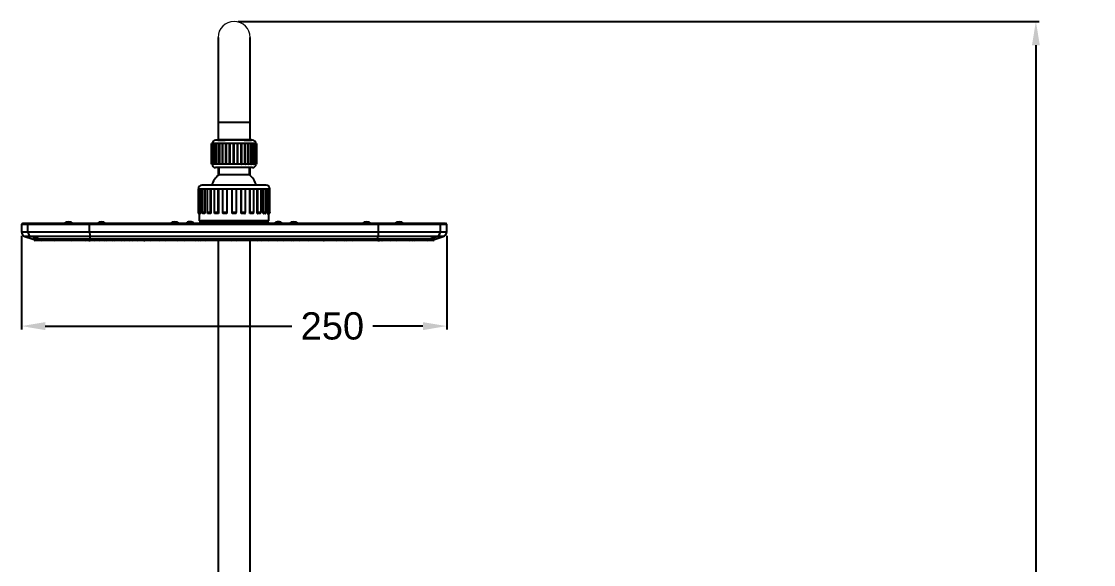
# Model space of a CAD drawing. Header units: millimetres. Extents: x 13235 to 13829, y -4257 to -3417.
# Drawn here: x 13413.2 to 13570.8, y -3741.3 to -3661.5 of the extents above; entities that cross this region are included whole.
import ezdxf

# ---------------------------------------------------------------- set-up
doc = ezdxf.new("R2010")
doc.units = ezdxf.units.MM
doc.header["$LTSCALE"] = 0.1
doc.layers.get('0').update_dxf_attribs({"lineweight": 15})
doc.layers.add('DIM', color=3, linetype='Continuous', lineweight=9)
doc.styles.add('ARIAL', font='arial.ttf')
doc.dimstyles.new('사본 ISO-25', dxfattribs={"dimtxt": 4, "dimasz": 3.5, "dimexe": 0.5, "dimexo": 0.625, "dimgap": 1.5, "dimtad": 1, "dimtih": 1, "dimtoh": 1, "dimdec": 1, "dimlfac": 4, "dimdsep": 46, "dimtxsty": 'ARIAL', "dimcen": 0, "dimclrd": 3, "dimclre": 3, "dimclrt": 3, "dimadec": 1, "dimazin": 0, "dimtfac": 1, "dimtdec": 1, "dimtmove": 0, "dimatfit": 3, "dimfxl": 1.25, "dimtfill": 1, "dimarcsym": 0})

# ---------------------------------------------------------------- blocks, each defined once
blk = doc.blocks.new('*D102')
at = {"layer": 'Defpoints', "color": 0, "transparency": 16777216}
for p in [(13413.24, -3692.43), (13475.74, -3692.43), (13475.74, -3706.29)]:
    blk.add_point(p, dxfattribs=at)
at = {"layer": 'DIM', "color": 3, "lineweight": -2, "transparency": 16777216}
for p, q in [((13413.24, -3693.05), (13413.24, -3706.79)), ((13475.74, -3693.05), (13475.74, -3706.79)), ((13416.74, -3706.29), (13452.98, -3706.29)), ((13472.24, -3706.29), (13464.87, -3706.29))]:
    blk.add_line(p, q, dxfattribs=at)
at = {"layer": 'DIM', "color": 3, "transparency": 16777216}
for points in [[(13416.74, -3705.71), (13416.74, -3706.88), (13413.24, -3706.29)], [(13472.24, -3705.71), (13472.24, -3706.88), (13475.74, -3706.29)]]:
    blk.add_solid(points, dxfattribs=at)
at = {"layer": 'DIM', "color": 3, "transparency": 16777216, "insert": (13458.93, -3706.29), "char_height": 4, "attachment_point": 5, "style": 'ARIAL', "bg_fill": 3, "box_fill_scale": 1.1, "bg_fill_color": 256, "bg_fill_true_color": 13158600, "bg_fill_transparency": 0}
blk.add_mtext('250', dxfattribs=at)
blk = doc.blocks.new('*D105')
at = {"layer": 'Defpoints', "color": 0, "transparency": 16777216}
for p in [(13444.49, -3661.54), (13548.03, -4163.6), (13562.32, -4163.6)]:
    blk.add_point(p, dxfattribs=at)
at = {"layer": 'DIM', "color": 3, "lineweight": -2, "transparency": 16777216}
for p, q in [((13445.11, -3661.54), (13562.82, -3661.54)), ((13562.32, -3665.04), (13562.32, -3909.63)), ((13562.32, -4160.1), (13562.32, -3917.88)), ((13548.65, -4163.6), (13562.82, -4163.6))]:
    blk.add_line(p, q, dxfattribs=at)
at = {"layer": 'DIM', "color": 3, "transparency": 16777216}
for points in [[(13561.74, -3665.04), (13562.9, -3665.04), (13562.32, -3661.54)], [(13561.74, -4160.1), (13562.9, -4160.1), (13562.32, -4163.6)]]:
    blk.add_solid(points, dxfattribs=at)
at = {"layer": 'DIM', "color": 3, "transparency": 16777216, "insert": (13562.32, -3913.75), "char_height": 4, "attachment_point": 5, "style": 'ARIAL', "bg_fill": 3, "box_fill_scale": 1.1, "bg_fill_color": 256, "bg_fill_true_color": 13158600, "bg_fill_transparency": 0}
blk.add_mtext('(2280)', dxfattribs=at)

msp = doc.modelspace()

# ---------------------------------------------------------------- linework, layer by layer
at = {"linetype": 'Continuous', "lineweight": 25}
for p, q in [((13442.123, -3663.907), (13442.123, -3676.407)), ((13446.848, -3676.407), (13446.848, -3663.907)), ((13442.123, -3676.407), (13442.123, -3678.907)), ((13446.848, -3676.407), (13442.123, -3676.407)), ((13446.848, -3678.907), (13446.848, -3676.407)), ((13442.084, -3679.004), (13442.062, -3679.016)), ((13442.082, -3678.926), (13442.082, -3679.005)), ((13447.059, -3678.944), (13446.989, -3678.904)), ((13447.045, -3678.996), (13447.059, -3678.987)), ((13447.06, -3678.986), (13447.06, -3678.946)), ((13441.173, -3682.494), (13441.173, -3679.494)), ((13441.204, -3679.494), (13441.173, -3679.494)), ((13441.204, -3679.494), (13441.204, -3682.494)), ((13441.223, -3679.494), (13441.204, -3679.494)), ((13441.223, -3682.494), (13441.223, -3679.494)), ((13441.332, -3679.494), (13441.223, -3679.494)), ((13441.332, -3679.494), (13441.332, -3682.494)), ((13441.373, -3679.494), (13441.332, -3679.494)), ((13441.373, -3682.494), (13441.373, -3679.494)), ((13441.555, -3679.494), (13441.373, -3679.494)), ((13441.555, -3679.494), (13441.555, -3682.494)), ((13441.617, -3679.494), (13441.555, -3679.494)), ((13441.617, -3682.494), (13441.617, -3679.494)), ((13441.868, -3679.494), (13441.617, -3679.494)), ((13441.868, -3679.494), (13441.868, -3682.494)), ((13441.948, -3679.494), (13441.868, -3679.494)), ((13441.948, -3682.494), (13441.948, -3679.494)), ((13442.261, -3679.494), (13441.948, -3679.494)), ((13442.261, -3679.494), (13442.261, -3682.494)), ((13442.338, -3679.494), (13442.261, -3679.494)), ((13442.338, -3679.494), (13442.338, -3682.494)), ((13442.356, -3682.494), (13442.356, -3679.494)), ((13442.721, -3679.494), (13442.356, -3679.494)), ((13442.721, -3679.494), (13442.721, -3682.494)), ((13442.786, -3679.494), (13442.721, -3679.494)), ((13442.786, -3679.494), (13442.786, -3682.494)), ((13442.829, -3679.494), (13442.786, -3679.494)), ((13442.829, -3682.494), (13442.829, -3679.494)), ((13443.234, -3679.494), (13442.829, -3679.494)), ((13443.234, -3679.494), (13443.234, -3682.494)), ((13443.285, -3679.494), (13443.234, -3679.494)), ((13443.387, -3679.494), (13443.285, -3679.494)), ((13443.285, -3679.494), (13443.285, -3682.494)), ((13443.352, -3682.494), (13443.352, -3679.494)), ((13443.786, -3679.494), (13443.352, -3679.494)), ((13443.786, -3679.494), (13443.786, -3682.494)), ((13443.82, -3679.494), (13443.786, -3679.494)), ((13443.82, -3679.494), (13443.82, -3682.494)), ((13443.928, -3679.494), (13443.82, -3679.494)), ((13443.91, -3682.494), (13443.91, -3679.494)), ((13444.359, -3679.494), (13443.91, -3679.494)), ((13444.359, -3679.494), (13444.359, -3682.494)), ((13444.376, -3679.494), (13444.359, -3679.494)), ((13444.376, -3679.494), (13444.376, -3682.494)), ((13444.485, -3679.494), (13444.376, -3679.494)), ((13444.935, -3679.494), (13444.485, -3679.494)), ((13444.485, -3682.494), (13444.485, -3679.494)), ((13444.935, -3679.494), (13444.935, -3682.494)), ((13445.043, -3679.494), (13444.935, -3679.494)), ((13445.043, -3682.494), (13445.043, -3679.494)), ((13445.061, -3679.494), (13445.043, -3679.494)), ((13445.061, -3682.494), (13445.061, -3679.494)), ((13445.498, -3679.494), (13445.061, -3679.494)), ((13445.584, -3679.494), (13445.481, -3679.494)), ((13445.498, -3679.494), (13445.498, -3682.494)), ((13445.584, -3682.494), (13445.584, -3679.494)), ((13445.618, -3679.494), (13445.584, -3679.494)), ((13445.618, -3682.494), (13445.618, -3679.494)), ((13446.031, -3679.494), (13445.618, -3679.494)), ((13446.092, -3679.494), (13445.996, -3679.494)), ((13446.031, -3679.494), (13446.031, -3682.494)), ((13446.092, -3682.494), (13446.092, -3679.494)), ((13446.142, -3679.494), (13446.092, -3679.494)), ((13446.142, -3682.494), (13446.142, -3679.494)), ((13446.516, -3679.494), (13446.142, -3679.494)), ((13446.516, -3679.494), (13446.516, -3682.494)), ((13446.55, -3679.494), (13446.516, -3679.494)), ((13446.55, -3682.494), (13446.55, -3679.494)), ((13446.615, -3679.494), (13446.55, -3679.494)), ((13446.615, -3682.494), (13446.615, -3679.494)), ((13446.94, -3679.494), (13446.615, -3679.494)), ((13446.94, -3679.494), (13446.94, -3682.494)), ((13446.946, -3682.494), (13446.946, -3679.494)), ((13447.023, -3679.494), (13446.946, -3679.494)), ((13447.023, -3682.494), (13447.023, -3679.494)), ((13447.289, -3679.494), (13447.023, -3679.494)), ((13447.289, -3679.494), (13447.289, -3682.494)), ((13447.354, -3679.494), (13447.289, -3679.494)), ((13447.354, -3682.494), (13447.354, -3679.494)), ((13447.553, -3679.494), (13447.354, -3679.494)), ((13447.553, -3679.494), (13447.553, -3682.494)), ((13447.598, -3679.494), (13447.553, -3679.494)), ((13447.598, -3682.494), (13447.598, -3679.494)), ((13447.723, -3679.494), (13447.598, -3679.494)), ((13447.723, -3679.494), (13447.723, -3682.494)), ((13447.748, -3679.494), (13447.723, -3679.494)), ((13447.748, -3682.494), (13447.748, -3679.494)), ((13447.795, -3679.494), (13447.748, -3679.494)), ((13447.795, -3679.494), (13447.795, -3682.494)), ((13447.798, -3679.494), (13447.795, -3679.494)), ((13447.798, -3682.494), (13447.798, -3679.494)), ((13441.204, -3682.494), (13441.173, -3682.494)), ((13441.223, -3682.494), (13441.204, -3682.494)), ((13441.332, -3682.494), (13441.223, -3682.494)), ((13441.273, -3682.494), (13441.273, -3682.519)), ((13447.698, -3682.519), (13441.273, -3682.519)), ((13441.373, -3682.494), (13441.332, -3682.494)), ((13441.555, -3682.494), (13441.373, -3682.494)), ((13441.617, -3682.494), (13441.555, -3682.494)), ((13441.868, -3682.494), (13441.617, -3682.494)), ((13441.948, -3682.494), (13441.868, -3682.494)), ((13442.261, -3682.494), (13441.948, -3682.494)), ((13442.123, -3683.012), (13442.123, -3684.169)), ((13442.235, -3683.019), (13442.235, -3684.069)), ((13442.338, -3682.494), (13442.261, -3682.494)), ((13442.721, -3682.494), (13442.356, -3682.494)), ((13442.786, -3682.494), (13442.721, -3682.494)), ((13443.234, -3682.494), (13442.829, -3682.494)), ((13443.285, -3682.494), (13443.234, -3682.494)), ((13443.786, -3682.494), (13443.352, -3682.494)), ((13443.82, -3682.494), (13443.786, -3682.494)), ((13444.359, -3682.494), (13443.91, -3682.494)), ((13444.376, -3682.494), (13444.359, -3682.494)), ((13444.935, -3682.494), (13444.485, -3682.494)), ((13445.043, -3682.494), (13445.061, -3682.494)), ((13445.498, -3682.494), (13445.061, -3682.494)), ((13445.584, -3682.494), (13445.618, -3682.494)), ((13446.031, -3682.494), (13445.618, -3682.494)), ((13446.092, -3682.494), (13446.142, -3682.494)), ((13446.516, -3682.494), (13446.142, -3682.494)), ((13446.55, -3682.494), (13446.615, -3682.494)), ((13446.94, -3682.494), (13446.615, -3682.494)), ((13446.735, -3684.069), (13446.735, -3683.019)), ((13446.848, -3684.169), (13446.848, -3683.01)), ((13446.946, -3682.494), (13447.023, -3682.494)), ((13447.289, -3682.494), (13447.023, -3682.494)), ((13447.289, -3682.494), (13447.354, -3682.494)), ((13447.553, -3682.494), (13447.354, -3682.494)), ((13447.553, -3682.494), (13447.598, -3682.494)), ((13447.723, -3682.494), (13447.598, -3682.494)), ((13447.698, -3682.519), (13447.698, -3682.494)), ((13447.723, -3682.494), (13447.748, -3682.494)), ((13447.795, -3682.494), (13447.748, -3682.494)), ((13447.798, -3682.494), (13447.795, -3682.494)), ((13446.735, -3684.069), (13442.235, -3684.069)), ((13439.235, -3686.117), (13439.235, -3689.617)), ((13439.243, -3686.117), (13439.235, -3686.117)), ((13439.243, -3686.117), (13439.347, -3686.117)), ((13439.243, -3689.617), (13439.243, -3686.117)), ((13439.347, -3686.117), (13439.496, -3686.117)), ((13439.347, -3689.617), (13439.347, -3686.117)), ((13439.496, -3686.117), (13439.802, -3686.117)), ((13439.496, -3686.117), (13439.496, -3689.617)), ((13439.617, -3686.117), (13439.617, -3689.742)), ((13439.802, -3686.117), (13440.089, -3686.117)), ((13439.802, -3689.617), (13439.802, -3686.117)), ((13440.089, -3686.117), (13440.575, -3686.117)), ((13440.089, -3686.117), (13440.089, -3689.617)), ((13440.198, -3686.117), (13440.198, -3689.742)), ((13440.575, -3686.117), (13440.982, -3686.117)), ((13440.575, -3689.617), (13440.575, -3686.117)), ((13440.982, -3686.117), (13441.615, -3686.117)), ((13440.982, -3686.117), (13440.982, -3689.617)), ((13441.07, -3686.117), (13441.07, -3689.742)), ((13441.615, -3686.117), (13442.113, -3686.117)), ((13441.615, -3689.617), (13441.615, -3686.117)), ((13442.113, -3686.117), (13442.851, -3686.117)), ((13442.113, -3686.117), (13442.113, -3689.617)), ((13442.176, -3686.117), (13442.176, -3689.742)), ((13442.851, -3686.117), (13443.406, -3686.117)), ((13442.851, -3689.617), (13442.851, -3686.117)), ((13443.406, -3686.117), (13444.198, -3686.117)), ((13443.406, -3686.117), (13443.406, -3689.617)), ((13443.439, -3686.117), (13443.439, -3689.742)), ((13444.198, -3686.117), (13444.773, -3686.117)), ((13444.198, -3689.617), (13444.198, -3686.117)), ((13444.773, -3686.117), (13445.564, -3686.117)), ((13444.773, -3686.117), (13444.773, -3689.617)), ((13445.532, -3689.742), (13445.532, -3686.117)), ((13445.564, -3686.117), (13446.12, -3686.117)), ((13445.564, -3689.617), (13445.564, -3686.117)), ((13446.12, -3686.117), (13446.857, -3686.117)), ((13446.12, -3686.117), (13446.12, -3689.617)), ((13446.795, -3689.742), (13446.795, -3686.117)), ((13446.857, -3686.117), (13447.355, -3686.117)), ((13446.857, -3689.617), (13446.857, -3686.117)), ((13447.355, -3686.117), (13447.989, -3686.117)), ((13447.355, -3686.117), (13447.355, -3689.617)), ((13447.9, -3689.742), (13447.9, -3686.117)), ((13447.989, -3686.117), (13448.395, -3686.117)), ((13447.989, -3689.617), (13447.989, -3686.117)), ((13448.395, -3686.117), (13448.881, -3686.117)), ((13448.395, -3686.117), (13448.395, -3689.617)), ((13448.773, -3689.742), (13448.773, -3686.117)), ((13448.881, -3686.117), (13449.169, -3686.117)), ((13448.881, -3689.617), (13448.881, -3686.117)), ((13449.169, -3686.117), (13449.474, -3686.117)), ((13449.169, -3686.117), (13449.169, -3689.617)), ((13449.354, -3689.742), (13449.354, -3686.117)), ((13449.474, -3686.117), (13449.623, -3686.117)), ((13449.474, -3689.617), (13449.474, -3686.117)), ((13449.623, -3686.117), (13449.728, -3686.117)), ((13449.623, -3686.117), (13449.623, -3689.617)), ((13449.728, -3689.617), (13449.728, -3686.117)), ((13449.735, -3686.117), (13449.728, -3686.117)), ((13449.735, -3689.617), (13449.735, -3686.117)), ((13439.243, -3689.617), (13439.235, -3689.617)), ((13439.496, -3689.617), (13439.347, -3689.617)), ((13439.36, -3689.742), (13439.36, -3690.842)), ((13439.368, -3689.742), (13439.36, -3689.742)), ((13439.368, -3689.686), (13439.368, -3689.742)), ((13439.617, -3689.742), (13439.468, -3689.742)), ((13440.089, -3689.617), (13439.802, -3689.617)), ((13440.198, -3689.742), (13439.91, -3689.742)), ((13440.982, -3689.617), (13440.575, -3689.617)), ((13441.07, -3689.742), (13440.664, -3689.742)), ((13442.113, -3689.617), (13441.615, -3689.617)), ((13442.176, -3689.742), (13441.678, -3689.742)), ((13443.406, -3689.617), (13442.851, -3689.617)), ((13443.439, -3689.742), (13442.883, -3689.742)), ((13444.773, -3689.617), (13444.198, -3689.617)), ((13444.773, -3689.742), (13444.198, -3689.742)), ((13446.087, -3689.742), (13445.532, -3689.742)), ((13446.12, -3689.617), (13445.564, -3689.617)), ((13447.293, -3689.742), (13446.795, -3689.742)), ((13447.355, -3689.617), (13446.857, -3689.617)), ((13448.307, -3689.742), (13447.9, -3689.742)), ((13448.395, -3689.617), (13447.989, -3689.617)), ((13449.061, -3689.742), (13448.773, -3689.742)), ((13449.169, -3689.617), (13448.881, -3689.617)), ((13449.502, -3689.742), (13449.354, -3689.742)), ((13449.623, -3689.617), (13449.474, -3689.617)), ((13449.602, -3689.742), (13449.602, -3689.686)), ((13449.61, -3689.742), (13449.602, -3689.742)), ((13449.61, -3690.842), (13449.61, -3689.742)), ((13449.735, -3689.617), (13449.728, -3689.617)), ((13413.235, -3691.342), (13413.235, -3692.427)), ((13413.235, -3691.342), (13414.183, -3691.342)), ((13414.183, -3691.342), (13423.258, -3691.342)), ((13414.183, -3692.427), (13414.183, -3691.342)), ((13423.258, -3691.342), (13465.713, -3691.342)), ((13423.258, -3692.427), (13423.258, -3691.342)), ((13439.36, -3690.842), (13449.61, -3690.842)), ((13439.533, -3690.888), (13449.437, -3690.888)), ((13465.713, -3692.427), (13465.713, -3691.342)), ((13465.713, -3691.342), (13474.788, -3691.342)), ((13474.788, -3691.342), (13474.788, -3692.427)), ((13474.788, -3691.342), (13475.735, -3691.342)), ((13475.735, -3692.427), (13475.735, -3691.342)), ((13413.235, -3692.427), (13414.183, -3692.427)), ((13413.748, -3693.138), (13414.946, -3693.537)), ((13414.692, -3693.138), (13413.748, -3693.138)), ((13414.183, -3692.427), (13423.258, -3692.427)), ((13423.302, -3693.138), (13414.692, -3693.138)), ((13415.88, -3693.537), (13414.692, -3693.138)), ((13423.258, -3692.427), (13465.713, -3692.427)), ((13465.669, -3693.138), (13423.302, -3693.138)), ((13423.403, -3693.537), (13423.302, -3693.138)), ((13465.567, -3693.537), (13465.669, -3693.138)), ((13474.279, -3693.138), (13465.669, -3693.138)), ((13465.713, -3692.427), (13474.788, -3692.427)), ((13473.09, -3693.537), (13474.279, -3693.138)), ((13474.025, -3693.537), (13475.223, -3693.138)), ((13475.223, -3693.138), (13474.279, -3693.138)), ((13474.788, -3692.427), (13475.735, -3692.427)), ((13415.88, -3693.537), (13414.946, -3693.537)), ((13414.985, -3693.544), (13415.92, -3693.544)), ((13415.11, -3693.544), (13415.11, -3693.592)), ((13416.044, -3693.592), (13415.11, -3693.592)), ((13423.403, -3693.537), (13415.88, -3693.537)), ((13415.92, -3693.544), (13423.407, -3693.544)), ((13416.044, -3693.592), (13416.044, -3693.544)), ((13423.417, -3693.592), (13416.044, -3693.592)), ((13465.567, -3693.537), (13423.403, -3693.537)), ((13423.417, -3693.592), (13423.417, -3693.537)), ((13465.553, -3693.592), (13423.417, -3693.592)), ((13442.123, -3693.717), (13442.123, -3744.032)), ((13446.848, -3744.032), (13446.848, -3693.717)), ((13465.553, -3693.592), (13465.553, -3693.537)), ((13472.927, -3693.592), (13465.553, -3693.592)), ((13465.564, -3693.544), (13473.051, -3693.544)), ((13473.09, -3693.537), (13465.567, -3693.537)), ((13472.927, -3693.592), (13472.927, -3693.544)), ((13473.86, -3693.592), (13472.927, -3693.592)), ((13473.051, -3693.544), (13473.985, -3693.544)), ((13474.025, -3693.537), (13473.09, -3693.537)), ((13473.86, -3693.592), (13473.86, -3693.544))]:
    msp.add_line(p, q, dxfattribs=at)
msp.add_arc((13444.485, -3663.907), 2.362, 0, 180)
for centre, radius, start, end in [((13441.773, -3679.494), 0.5, 90, 180), ((13447.198, -3679.494), 0.5, 0, 90), ((13441.773, -3682.519), 0.5, 180, 270), ((13447.198, -3682.519), 0.5, 270, 0), ((13444.485, -3686.717), 3.475, 130.35202, 161.54493), ((13444.485, -3686.717), 3.475, 18.45507, 49.64798), ((13439.76, -3686.117), 0.525, 90, 180), ((13449.21, -3686.117), 0.525, 0, 90), ((13439.36, -3689.617), 0.125, 180, 270), ((13449.61, -3689.617), 0.125, 270, 0), ((13413.36, -3691.342), 0.125, 90, 180), ((13414.308, -3691.342), 0.125, 90.21883, 180.21717), ((13420.189, -3691.905), 0.937, 45.58469, 134.41531), ((13423.634, -3691.311), 0.377, 165.57647, 184.71693), ((13425.004, -3691.905), 0.937, 45.58469, 134.41531), ((13435.735, -3691.905), 0.937, 45.58469, 134.41531), ((13437.985, -3691.905), 0.938, 90, 134.41531), ((13437.985, -3691.905), 0.938, 45.58469, 90), ((13439.035, -3690.842), 0.5, 311.14429, 354.78409), ((13439.583, -3690.892), 0.05, 90, 174.78409), ((13449.388, -3690.892), 0.05, 5.21591, 90), ((13449.935, -3690.842), 0.5, 185.21591, 229.62088), ((13450.985, -3691.905), 0.938, 90, 134.41531), ((13450.985, -3691.905), 0.938, 45.58469, 90), ((13453.235, -3691.905), 0.937, 45.58469, 134.41531), ((13463.967, -3691.905), 0.937, 45.58469, 134.41531), ((13465.337, -3691.311), 0.377, 355.28307, 14.42353), ((13468.782, -3691.905), 0.937, 45.58469, 134.41531), ((13474.663, -3691.342), 0.125, 359.78283, 89.78117), ((13475.61, -3691.342), 0.125, 0, 90), ((13413.985, -3692.427), 0.75, 180, 251.56505), ((13414.932, -3692.428), 0.749, 179.87209, 251.27983), ((13427.296, -3692.537), 4.039, 178.43984, 188.56432), ((13461.675, -3692.537), 4.039, 351.43568, 1.56016), ((13474.038, -3692.428), 0.749, 288.72017, 0.12791), ((13474.985, -3692.427), 0.75, 288.43495, 0), ((13414.985, -3693.419), 0.125, 251.56505, 270), ((13415.235, -3693.592), 0.125, 180, 270), ((13416.168, -3693.593), 0.125, 179.78283, 269.78117), ((13418.005, -3693.592), 0.125, 187.49472, 270), ((13418.093, -3693.592), 0.125, 187.49472, 270), ((13418.355, -3693.592), 0.125, 187.49472, 270), ((13418.791, -3693.592), 0.125, 187.49472, 270), ((13420.645, -3693.592), 0.125, 187.49472, 270), ((13421.405, -3693.592), 0.125, 270, 352.50528), ((13422.755, -3693.592), 0.125, 187.49472, 270), ((13422.858, -3693.592), 0.125, 187.49472, 270), ((13423.165, -3693.592), 0.125, 187.49472, 270), ((13423.793, -3693.623), 0.377, 175.28307, 194.42353), ((13423.925, -3693.592), 0.125, 270, 352.50528), ((13424.694, -3693.592), 0.125, 187.49472, 270), ((13425.454, -3693.592), 0.125, 270, 352.50528), ((13425.822, -3693.592), 0.125, 187.49472, 270), ((13426.582, -3693.592), 0.125, 270, 352.50528), ((13427.005, -3693.592), 0.125, 187.49472, 270), ((13427.13, -3693.592), 0.125, 187.49472, 270), ((13427.89, -3693.592), 0.125, 270, 352.50528), ((13428.364, -3693.592), 0.125, 187.49472, 270), ((13429.123, -3693.592), 0.125, 270, 352.50528), ((13429.539, -3693.592), 0.125, 187.49472, 270), ((13430.387, -3693.592), 0.125, 187.49472, 270), ((13431.147, -3693.592), 0.125, 270, 352.50528), ((13431.346, -3693.592), 0.125, 217.16183, 270), ((13432.106, -3693.592), 0.125, 270, 352.50528), ((13433.605, -3693.592), 0.125, 187.49472, 270), ((13434.39, -3693.592), 0.125, 187.49472, 270), ((13434.957, -3693.592), 0.125, 187.49472, 270), ((13435.717, -3693.592), 0.125, 270, 352.50528), ((13436.065, -3693.592), 0.125, 270, 352.50528), ((13437.255, -3693.592), 0.125, 187.49472, 270), ((13438.015, -3693.592), 0.125, 270, 352.50528), ((13438.855, -3693.592), 0.125, 187.49472, 270), ((13439.248, -3693.592), 0.125, 187.49472, 270), ((13439.53, -3693.592), 0.125, 187.49472, 270), ((13440.29, -3693.592), 0.125, 270, 352.50528), ((13440.465, -3693.592), 0.125, 270, 352.50528), ((13441.049, -3693.592), 0.125, 270, 352.50528), ((13444.105, -3693.592), 0.125, 187.49472, 270), ((13444.865, -3693.592), 0.125, 270, 352.50528), ((13447.922, -3693.592), 0.125, 187.49472, 270), ((13448.505, -3693.592), 0.125, 187.49472, 270), ((13448.68, -3693.592), 0.125, 187.49472, 270), ((13449.44, -3693.592), 0.125, 270, 352.50528), ((13449.723, -3693.592), 0.125, 270, 352.50528), ((13450.115, -3693.592), 0.125, 270, 352.50528), ((13450.955, -3693.592), 0.125, 187.49472, 270), ((13451.715, -3693.592), 0.125, 270, 352.50528), ((13452.905, -3693.592), 0.125, 187.49472, 270), ((13453.254, -3693.592), 0.125, 187.49472, 270), ((13454.014, -3693.592), 0.125, 270, 352.50528), ((13454.58, -3693.592), 0.125, 270, 352.50528), ((13455.365, -3693.592), 0.125, 270, 352.50528), ((13456.865, -3693.592), 0.125, 187.49472, 270), ((13457.624, -3693.592), 0.125, 270, 324.417), ((13457.824, -3693.592), 0.125, 187.49472, 270), ((13458.584, -3693.592), 0.125, 270, 352.50528), ((13459.432, -3693.592), 0.125, 270, 352.50528), ((13459.847, -3693.592), 0.125, 187.49472, 270), ((13460.607, -3693.592), 0.125, 270, 352.50528), ((13461.081, -3693.592), 0.125, 187.49472, 270), ((13461.841, -3693.592), 0.125, 270, 352.50528), ((13461.965, -3693.592), 0.125, 270, 352.50528), ((13462.389, -3693.592), 0.125, 187.49472, 270), ((13463.149, -3693.592), 0.125, 270, 352.50528), ((13463.517, -3693.592), 0.125, 187.49472, 270), ((13464.277, -3693.592), 0.125, 270, 352.50528), ((13465.046, -3693.592), 0.125, 187.49472, 270), ((13465.177, -3693.623), 0.377, 345.57647, 4.71693), ((13465.805, -3693.592), 0.125, 270, 352.50528), ((13466.113, -3693.592), 0.125, 270, 352.50528), ((13466.215, -3693.592), 0.125, 270, 352.50528), ((13467.566, -3693.592), 0.125, 187.49472, 270), ((13468.326, -3693.592), 0.125, 270, 352.50528), ((13470.18, -3693.592), 0.125, 270, 352.50528), ((13470.616, -3693.592), 0.125, 270, 352.50528), ((13470.878, -3693.592), 0.125, 270, 352.50528), ((13470.965, -3693.592), 0.125, 270, 352.50528), ((13472.802, -3693.593), 0.125, 270.21883, 0.21717), ((13473.735, -3693.592), 0.125, 270, 0), ((13473.985, -3693.419), 0.125, 270, 288.43495)]:
    msp.add_arc(centre, radius, start, end, dxfattribs=at)
for points, knots in [([(13447.198, -3678.994), (13447.189, -3678.994), (13447.171, -3678.994), (13447.02, -3678.994), (13446.77, -3678.994), (13446.417, -3678.994), (13445.983, -3678.994), (13445.497, -3678.994), (13444.992, -3678.994), (13444.485, -3678.994), (13443.979, -3678.994), (13443.474, -3678.994), (13442.987, -3678.994), (13442.554, -3678.994), (13442.201, -3678.994), (13441.951, -3678.994), (13441.8, -3678.994), (13441.782, -3678.994), (13441.773, -3678.994)], [0, 0, 0, 0, 0.058258, 0.1200057, 0.1843204, 0.25, 0.3156796, 0.3799943, 0.441742, 0.5, 0.558258, 0.6200057, 0.6843204, 0.75, 0.8156796, 0.8799943, 0.941742, 1, 1, 1, 1]), ([(13442.108, -3679.004), (13442.106, -3679.002), (13442.101, -3678.995), (13442.307, -3678.982), (13442.698, -3678.967), (13443.249, -3678.953), (13443.899, -3678.938), (13444.6, -3678.924), (13445.101, -3678.913), (13445.354, -3678.907), (13445.392, -3678.907)], [0, 0, 0, 0, 0.0687848, 0.2209437, 0.371654, 0.5211258, 0.6735251, 0.8228645, 0.9737304, 1, 1, 1, 1]), ([(13442.26, -3678.907), (13442.281, -3678.907), (13442.386, -3678.907), (13442.689, -3678.907), (13443.283, -3678.907), (13444.056, -3678.907), (13444.792, -3678.907), (13445.22, -3678.907), (13445.392, -3678.907)], [0, 0, 0, 0, 0.042241, 0.2126334, 0.4272222, 0.641811, 0.8563998, 1, 1, 1, 1]), ([(13445.392, -3678.907), (13445.457, -3678.907), (13445.589, -3678.907), (13445.832, -3678.907), (13446.113, -3678.907), (13446.402, -3678.907), (13446.643, -3678.907), (13446.828, -3678.907), (13446.946, -3678.907), (13446.998, -3678.907), (13446.989, -3678.907), (13446.987, -3678.907)], [0, 0, 0, 0, 0.0706101, 0.1417727, 0.2752777, 0.4126175, 0.5473236, 0.6857822, 0.8230907, 0.9643804, 1, 1, 1, 1]), ([(13445.968, -3678.994), (13445.979, -3678.994), (13446.207, -3678.989), (13446.552, -3678.979), (13446.919, -3678.964), (13447.079, -3678.953), (13447.044, -3678.946), (13447.035, -3678.944)], [0, 0, 0, 0, 0.0142816, 0.3036604, 0.5991577, 0.8934267, 1, 1, 1, 1]), ([(13447, -3678.994), (13447.025, -3678.992), (13447.068, -3678.99), (13447.049, -3678.987), (13447.04, -3678.986)], [0, 0, 0, 0, 0.5699338, 1, 1, 1, 1]), ([(13447.198, -3683.019), (13447.189, -3683.019), (13447.171, -3683.019), (13447.02, -3683.019), (13446.77, -3683.019), (13446.417, -3683.019), (13445.983, -3683.019), (13445.497, -3683.019), (13444.992, -3683.019), (13444.485, -3683.019), (13443.979, -3683.019), (13443.474, -3683.019), (13442.987, -3683.019), (13442.554, -3683.019), (13442.201, -3683.019), (13441.951, -3683.019), (13441.8, -3683.019), (13441.782, -3683.019), (13441.773, -3683.019)], [0, 0, 0, 0, 0.058258, 0.1200057, 0.1843204, 0.25, 0.3156796, 0.3799943, 0.441742, 0.5, 0.558258, 0.6200057, 0.6843204, 0.75, 0.8156796, 0.8799943, 0.941742, 1, 1, 1, 1]), ([(13449.21, -3685.592), (13449.195, -3685.592), (13449.163, -3685.592), (13448.901, -3685.592), (13448.465, -3685.592), (13447.85, -3685.592), (13447.218, -3685.592), (13446.663, -3685.592), (13446.095, -3685.592), (13445.367, -3685.592), (13444.485, -3685.592), (13443.604, -3685.592), (13442.723, -3685.592), (13441.876, -3685.592), (13441.121, -3685.592), (13440.608, -3685.592), (13440.283, -3685.592), (13440.025, -3685.592), (13439.807, -3685.592), (13439.776, -3685.592), (13439.76, -3685.592)], [0, 0, 0, 0, 0.05824873, 0.11998625, 0.18429023, 0.24995872, 0.31562721, 0.34781604, 0.38001375, 0.44175127, 0.5, 0.55824873, 0.61998625, 0.68429023, 0.74995872, 0.81562721, 0.84781604, 0.88001375, 0.94175127, 1, 1, 1, 1]), ([(13439.368, -3689.742), (13439.354, -3689.741), (13439.326, -3689.738), (13439.289, -3689.716), (13439.26, -3689.685), (13439.245, -3689.65), (13439.244, -3689.626), (13439.243, -3689.617)], [0, 0, 0, 0, 0.2151101, 0.4302258, 0.6451821, 0.8598226, 1, 1, 1, 1]), ([(13439.468, -3689.742), (13439.455, -3689.741), (13439.428, -3689.738), (13439.391, -3689.716), (13439.364, -3689.685), (13439.35, -3689.65), (13439.348, -3689.626), (13439.347, -3689.617)], [0, 0, 0, 0, 0.2151101, 0.4302258, 0.6451821, 0.8598226, 1, 1, 1, 1]), ([(13439.617, -3689.742), (13439.604, -3689.741), (13439.576, -3689.738), (13439.54, -3689.716), (13439.513, -3689.685), (13439.498, -3689.65), (13439.497, -3689.626), (13439.496, -3689.617)], [0, 0, 0, 0, 0.2151101, 0.4302258, 0.6451821, 0.8598226, 1, 1, 1, 1]), ([(13439.91, -3689.742), (13439.898, -3689.741), (13439.874, -3689.738), (13439.841, -3689.716), (13439.817, -3689.685), (13439.804, -3689.65), (13439.802, -3689.626), (13439.802, -3689.617)], [0, 0, 0, 0, 0.21511012, 0.43022584, 0.64518215, 0.85982262, 1, 1, 1, 1]), ([(13440.198, -3689.742), (13440.186, -3689.741), (13440.161, -3689.738), (13440.129, -3689.716), (13440.104, -3689.685), (13440.091, -3689.65), (13440.09, -3689.626), (13440.089, -3689.617)], [0, 0, 0, 0, 0.2151101, 0.4302258, 0.6451821, 0.8598226, 1, 1, 1, 1]), ([(13440.664, -3689.742), (13440.654, -3689.741), (13440.634, -3689.738), (13440.607, -3689.716), (13440.587, -3689.685), (13440.577, -3689.65), (13440.576, -3689.626), (13440.575, -3689.617)], [0, 0, 0, 0, 0.21511012, 0.43022584, 0.64518215, 0.85982262, 1, 1, 1, 1]), ([(13441.07, -3689.742), (13441.061, -3689.741), (13441.041, -3689.738), (13441.014, -3689.716), (13440.994, -3689.685), (13440.983, -3689.65), (13440.982, -3689.626), (13440.982, -3689.617)], [0, 0, 0, 0, 0.2151101, 0.4302258, 0.6451821, 0.8598226, 1, 1, 1, 1]), ([(13441.678, -3689.742), (13441.671, -3689.741), (13441.657, -3689.738), (13441.638, -3689.716), (13441.624, -3689.685), (13441.616, -3689.65), (13441.616, -3689.626), (13441.615, -3689.617)], [0, 0, 0, 0, 0.2151101, 0.4302258, 0.6451821, 0.8598226, 1, 1, 1, 1]), ([(13442.176, -3689.742), (13442.169, -3689.741), (13442.155, -3689.738), (13442.136, -3689.716), (13442.122, -3689.685), (13442.114, -3689.65), (13442.114, -3689.626), (13442.113, -3689.617)], [0, 0, 0, 0, 0.2151101, 0.4302258, 0.6451821, 0.8598226, 1, 1, 1, 1]), ([(13442.883, -3689.742), (13442.88, -3689.741), (13442.872, -3689.738), (13442.863, -3689.716), (13442.855, -3689.685), (13442.851, -3689.65), (13442.851, -3689.626), (13442.851, -3689.617)], [0, 0, 0, 0, 0.2151101, 0.4302258, 0.6451821, 0.8598226, 1, 1, 1, 1]), ([(13443.439, -3689.742), (13443.435, -3689.741), (13443.428, -3689.738), (13443.418, -3689.716), (13443.411, -3689.685), (13443.407, -3689.65), (13443.406, -3689.626), (13443.406, -3689.617)], [0, 0, 0, 0, 0.2151101, 0.4302258, 0.6451821, 0.8598226, 1, 1, 1, 1]), ([(13444.198, -3689.742), (13444.198, -3689.741), (13444.198, -3689.738), (13444.198, -3689.716), (13444.198, -3689.685), (13444.198, -3689.65), (13444.198, -3689.626), (13444.198, -3689.617)], [0, 0, 0, 0, 0.2151101, 0.4302258, 0.6451821, 0.8598226, 1, 1, 1, 1]), ([(13444.773, -3689.742), (13444.773, -3689.741), (13444.773, -3689.738), (13444.773, -3689.716), (13444.773, -3689.685), (13444.773, -3689.65), (13444.773, -3689.626), (13444.773, -3689.617)], [0, 0, 0, 0, 0.2151101, 0.4302258, 0.6451821, 0.8598226, 1, 1, 1, 1]), ([(13445.532, -3689.742), (13445.536, -3689.741), (13445.543, -3689.738), (13445.553, -3689.716), (13445.56, -3689.685), (13445.564, -3689.65), (13445.564, -3689.626), (13445.564, -3689.617)], [0, 0, 0, 0, 0.2151101, 0.4302258, 0.6451821, 0.8598226, 1, 1, 1, 1]), ([(13446.087, -3689.742), (13446.091, -3689.741), (13446.098, -3689.738), (13446.108, -3689.716), (13446.115, -3689.685), (13446.119, -3689.65), (13446.12, -3689.626), (13446.12, -3689.617)], [0, 0, 0, 0, 0.2151101, 0.4302258, 0.6451821, 0.8598226, 1, 1, 1, 1]), ([(13446.795, -3689.742), (13446.802, -3689.741), (13446.816, -3689.738), (13446.835, -3689.716), (13446.849, -3689.685), (13446.856, -3689.65), (13446.857, -3689.626), (13446.857, -3689.617)], [0, 0, 0, 0, 0.2151101, 0.4302258, 0.6451821, 0.8598226, 1, 1, 1, 1]), ([(13447.293, -3689.742), (13447.3, -3689.741), (13447.314, -3689.738), (13447.333, -3689.716), (13447.347, -3689.685), (13447.354, -3689.65), (13447.355, -3689.626), (13447.355, -3689.617)], [0, 0, 0, 0, 0.2151101, 0.4302258, 0.6451821, 0.8598226, 1, 1, 1, 1]), ([(13447.9, -3689.742), (13447.91, -3689.741), (13447.93, -3689.738), (13447.957, -3689.716), (13447.977, -3689.685), (13447.987, -3689.65), (13447.988, -3689.626), (13447.989, -3689.617)], [0, 0, 0, 0, 0.21511012, 0.43022584, 0.64518215, 0.85982262, 1, 1, 1, 1]), ([(13448.307, -3689.742), (13448.317, -3689.741), (13448.337, -3689.738), (13448.363, -3689.716), (13448.383, -3689.685), (13448.394, -3689.65), (13448.395, -3689.626), (13448.395, -3689.617)], [0, 0, 0, 0, 0.2151101, 0.4302258, 0.6451821, 0.8598226, 1, 1, 1, 1]), ([(13448.773, -3689.742), (13448.785, -3689.741), (13448.81, -3689.738), (13448.842, -3689.716), (13448.867, -3689.685), (13448.88, -3689.65), (13448.881, -3689.626), (13448.881, -3689.617)], [0, 0, 0, 0, 0.2151101, 0.4302258, 0.6451821, 0.8598226, 1, 1, 1, 1]), ([(13449.061, -3689.742), (13449.073, -3689.741), (13449.097, -3689.738), (13449.13, -3689.716), (13449.154, -3689.685), (13449.167, -3689.65), (13449.168, -3689.626), (13449.169, -3689.617)], [0, 0, 0, 0, 0.2151101, 0.4302258, 0.6451821, 0.8598226, 1, 1, 1, 1]), ([(13449.354, -3689.742), (13449.367, -3689.741), (13449.394, -3689.738), (13449.431, -3689.716), (13449.458, -3689.685), (13449.472, -3689.65), (13449.474, -3689.626), (13449.474, -3689.617)], [0, 0, 0, 0, 0.2151101, 0.4302258, 0.6451821, 0.8598226, 1, 1, 1, 1]), ([(13449.502, -3689.742), (13449.516, -3689.741), (13449.543, -3689.738), (13449.579, -3689.716), (13449.607, -3689.685), (13449.621, -3689.65), (13449.623, -3689.626), (13449.623, -3689.617)], [0, 0, 0, 0, 0.2151101, 0.4302258, 0.6451821, 0.8598226, 1, 1, 1, 1]), ([(13449.728, -3689.617), (13449.726, -3689.631), (13449.723, -3689.659), (13449.702, -3689.697), (13449.67, -3689.725), (13449.635, -3689.74), (13449.612, -3689.742), (13449.602, -3689.742)], [0, 0, 0, 0, 0.2142855, 0.4285661, 0.6429898, 0.8577207, 1, 1, 1, 1]), ([(13414.307, -3691.217), (13414.087, -3691.217), (13413.647, -3691.217), (13413.371, -3691.217), (13413.391, -3691.217), (13413.398, -3691.217)], [0, 0, 0, 0, 0.3996036, 0.7997982, 1, 1, 1, 1]), ([(13423.269, -3691.217), (13422.916, -3691.217), (13422.204, -3691.217), (13421.148, -3691.217), (13419.924, -3691.217), (13418.581, -3691.217), (13417.375, -3691.217), (13416.455, -3691.217), (13415.774, -3691.217), (13415.128, -3691.217), (13414.581, -3691.217), (13414.397, -3691.217), (13414.307, -3691.217)], [0, 0, 0, 0, 0.07908316, 0.15999656, 0.24262277, 0.37030893, 0.49998494, 0.58646898, 0.67236723, 0.75753159, 0.88141515, 1, 1, 1, 1]), ([(13465.702, -3691.217), (13462.877, -3691.217), (13457.229, -3691.217), (13448.734, -3691.217), (13440.237, -3691.217), (13431.742, -3691.217), (13426.093, -3691.217), (13423.269, -3691.217)], [0, 0, 0, 0, 0.2000137, 0.3999706, 0.6000284, 0.7999848, 1, 1, 1, 1]), ([(13449.388, -3690.842), (13449.372, -3690.842), (13449.339, -3690.842), (13449.066, -3690.842), (13448.614, -3690.842), (13447.976, -3690.842), (13447.321, -3690.842), (13446.744, -3690.842), (13446.155, -3690.842), (13445.4, -3690.842), (13444.485, -3690.842), (13443.57, -3690.842), (13442.657, -3690.842), (13441.778, -3690.842), (13440.994, -3690.842), (13440.462, -3690.842), (13440.125, -3690.842), (13439.858, -3690.842), (13439.632, -3690.842), (13439.599, -3690.842), (13439.583, -3690.842)], [0, 0, 0, 0, 0.0582484, 0.11998585, 0.18428997, 0.24995872, 0.31562747, 0.34781653, 0.38001415, 0.4417516, 0.5, 0.5582484, 0.61998585, 0.68428997, 0.74995872, 0.81562747, 0.84781653, 0.88001415, 0.9417516, 1, 1, 1, 1]), ([(13474.664, -3691.217), (13474.609, -3691.217), (13474.499, -3691.217), (13474.185, -3691.217), (13473.681, -3691.217), (13472.892, -3691.217), (13471.875, -3691.217), (13470.844, -3691.217), (13469.883, -3691.217), (13468.704, -3691.217), (13467.309, -3691.217), (13466.23, -3691.217), (13465.702, -3691.217)], [0, 0, 0, 0, 0.0790832, 0.1599966, 0.2426228, 0.3703089, 0.4999849, 0.586469, 0.6723672, 0.7575316, 0.8814152, 1, 1, 1, 1]), ([(13475.572, -3691.217), (13475.579, -3691.217), (13475.6, -3691.217), (13475.324, -3691.217), (13474.884, -3691.217), (13474.664, -3691.217)], [0, 0, 0, 0, 0.20019325, 0.60039353, 1, 1, 1, 1]), ([(13416.168, -3693.717), (13415.951, -3693.717), (13415.517, -3693.717), (13415.246, -3693.717), (13415.266, -3693.717), (13415.273, -3693.717)], [0, 0, 0, 0, 0.3996036, 0.7997981, 1, 1, 1, 1]), ([(13423.428, -3693.717), (13423, -3693.717), (13422.126, -3693.717), (13420.85, -3693.717), (13419.63, -3693.717), (13418.531, -3693.717), (13417.602, -3693.717), (13416.89, -3693.717), (13416.39, -3693.717), (13416.241, -3693.717), (13416.168, -3693.717)], [0, 0, 0, 0, 0.118625, 0.2425506, 0.37028, 0.5, 0.62972, 0.7574494, 0.881375, 1, 1, 1, 1]), ([(13423.165, -3693.717), (13423.171, -3693.717), (13423.178, -3693.717), (13423.226, -3693.717), (13423.275, -3693.717), (13423.315, -3693.717), (13423.339, -3693.717), (13423.34, -3693.717)], [0, 0, 0, 0, 0.3757019, 0.5799407, 0.784533, 0.988772, 1, 1, 1, 1]), ([(13465.543, -3693.717), (13462.739, -3693.717), (13457.133, -3693.717), (13448.702, -3693.717), (13440.269, -3693.717), (13431.837, -3693.717), (13426.231, -3693.717), (13423.428, -3693.717)], [0, 0, 0, 0, 0.2000137, 0.3999705, 0.6000284, 0.7999848, 1, 1, 1, 1]), ([(13472.803, -3693.717), (13472.73, -3693.717), (13472.581, -3693.717), (13472.081, -3693.717), (13471.368, -3693.717), (13470.44, -3693.717), (13469.34, -3693.717), (13468.121, -3693.717), (13466.845, -3693.717), (13465.971, -3693.717), (13465.543, -3693.717)], [0, 0, 0, 0, 0.118625, 0.2425506, 0.37028, 0.5, 0.62972, 0.7574494, 0.881375, 1, 1, 1, 1]), ([(13465.63, -3693.717), (13465.632, -3693.717), (13465.656, -3693.717), (13465.695, -3693.717), (13465.745, -3693.717), (13465.792, -3693.717), (13465.8, -3693.717), (13465.805, -3693.717)], [0, 0, 0, 0, 0.01122798, 0.21546699, 0.42005928, 0.62429813, 1, 1, 1, 1]), ([(13473.698, -3693.717), (13473.705, -3693.717), (13473.725, -3693.717), (13473.453, -3693.717), (13473.02, -3693.717), (13472.803, -3693.717)], [0, 0, 0, 0, 0.20019318, 0.60039351, 1, 1, 1, 1])]:
    msp.add_open_spline(points, degree=3, knots=knots, dxfattribs=at)

# ---------------------------------------------------------------- next in the draw order: dimensions: what is measured, and where the dimension line sits
at = {"layer": 'DIM'}
dim = msp.add_linear_dim(base=(13475.735, -3706.293), p1=(13413.235, -3692.427), p2=(13475.735, -3692.427), dimstyle='사본 ISO-25', override={"dimtxt": 4, "dimtad": 0}, dxfattribs=at)
dim.commit()
dim.dimension.update_dxf_attribs({"geometry": '*D102', "text_midpoint": (13458.928, -3706.293), "dimtype": 160})

# ---------------------------------------------------------------- next in the draw order: dimensions: what is measured, and where the dimension line sits
dim = msp.add_linear_dim(base=(13562.32, -4163.6), p1=(13444.485, -3661.544), p2=(13548.025, -4163.6), angle=90, text='(2280)', dimstyle='사본 ISO-25', override={"dimtxt": 4, "dimtad": 0}, dxfattribs=at)
dim.commit()
dim.dimension.update_dxf_attribs({"geometry": '*D105', "text_midpoint": (13562.32, -3913.753), "dimtype": 160})

doc.saveas('drawing.dxf')
